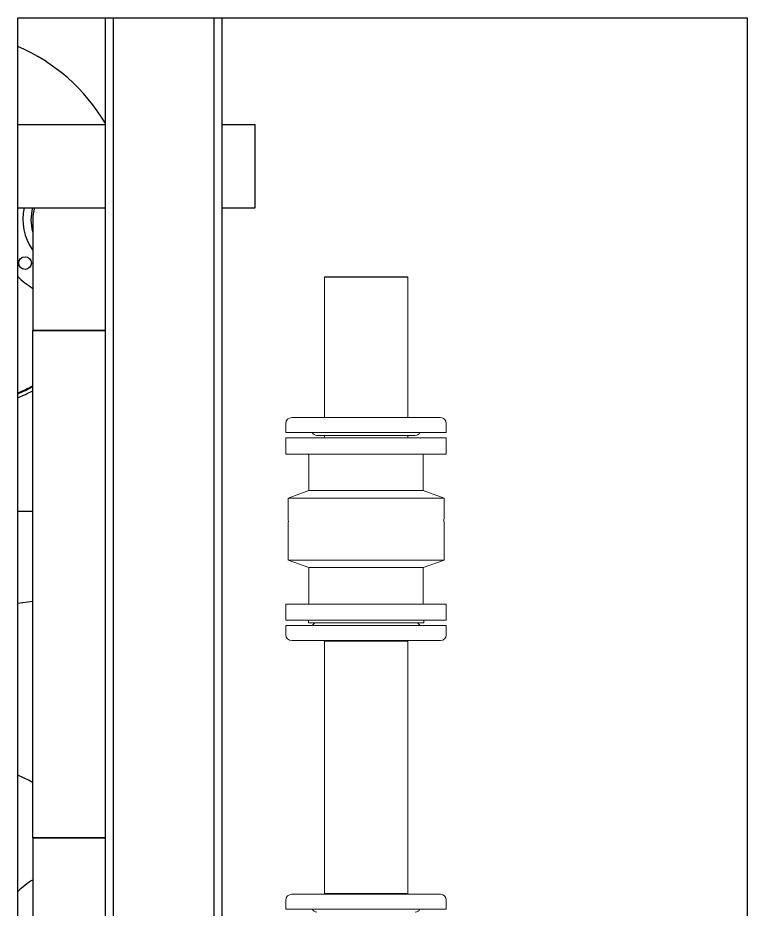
# Model space of a CAD drawing. Header units: millimetres. Extents: x 0 to 157650, y 0 to 89100.
# Drawn here: x 42917 to 43917, y 56286 to 57509 of the extents above; entities that cross this region are included whole.
import ezdxf

# ---------------------------------------------------------------- set-up
doc = ezdxf.new("R2010")
doc.units = ezdxf.units.MM
doc.header["$LTSCALE"] = 150
doc.layers.add('P_Biomass (BM)', color=150, linetype='Continuous', lineweight=18, true_color=0x007fff)
doc.layers.add('Visible', color=7, linetype='Continuous', lineweight=25)

msp = doc.modelspace()

# ---------------------------------------------------------------- linework, layer by layer
at = {"layer": 'P_Biomass (BM)'}
for p, q in [((43337.4, 57153.4), (43337.4, 56960.4)), ((43451.7, 57153.4), (43451.7, 56960.4)), ((43496.5, 56960.4), (43292.5, 56960.4)), ((43284.5, 56939.9), (43284.5, 56952.4)), ((43504.5, 56939.9), (43504.5, 56952.4)), ((43504.5, 56939.9), (43284.5, 56939.9)), ((43504.5, 56932.4), (43284.5, 56932.4)), ((43284.5, 56910.4), (43284.5, 56932.4)), ((43462, 56935.9), (43327, 56935.9)), ((43337.4, 56935.9), (43337.4, 56932.4)), ((43451.7, 56935.9), (43451.7, 56932.4)), ((43504.5, 56910.4), (43504.5, 56932.4)), ((43504.5, 56910.4), (43284.5, 56910.4)), ((43316, 56860.3), (43316, 56910.4)), ((43473, 56860.3), (43473, 56910.4)), ((43316, 56860.3), (43287.5, 56849.9)), ((43473, 56860.3), (43316, 56860.3)), ((43473, 56860.3), (43501.5, 56849.9)), ((43501.5, 56849.9), (43287.5, 56849.9)), ((43287.5, 56827.4), (43287.5, 56849.9)), ((43501.5, 56827.4), (43501.5, 56849.9)), ((43287.6, 56817.4), (43288, 56817.4)), ((43287.6, 56817.4), (43287.6, 56797.4)), ((43501, 56817.4), (43501.5, 56817.4)), ((43501.5, 56797.4), (43501.5, 56817.4)), ((43287.5, 56797.4), (43287.6, 56797.4)), ((43287.5, 56764.9), (43287.5, 56797.4)), ((43501.5, 56797.4), (43501.5, 56797.4)), ((43501.5, 56764.9), (43501.5, 56797.4)), ((43501.5, 56764.9), (43287.5, 56764.9)), ((43316, 56754.5), (43287.5, 56764.9)), ((43473, 56754.5), (43501.5, 56764.9)), ((43473, 56754.5), (43316, 56754.5)), ((43316, 56704.4), (43316, 56754.5)), ((43473, 56704.4), (43473, 56754.5)), ((43504.5, 56704.4), (43284.5, 56704.4)), ((43284.5, 56682.4), (43284.5, 56704.4)), ((43504.5, 56682.4), (43504.5, 56704.4)), ((43504.5, 56682.4), (43284.5, 56682.4)), ((43284.5, 56674.9), (43504.5, 56674.9)), ((43284.5, 56674.9), (43284.5, 56662.4)), ((43315.5, 56682.4), (43315.5, 56678.9)), ((43315.5, 56678.9), (43473.5, 56678.9)), ((43473.5, 56682.4), (43473.5, 56678.9)), ((43504.5, 56674.9), (43504.5, 56662.4)), ((43292.5, 56654.4), (43496.5, 56654.4)), ((43337.4, 56654.4), (43337.4, 56653.4)), ((43337.4, 56654.4), (43337.4, 56307.4)), ((43337.4, 56653.4), (43451.7, 56653.4)), ((43451.7, 56654.4), (43451.7, 56653.4)), ((43451.7, 56654.4), (43451.7, 56307.4)), ((43451.7, 56307.4), (43337.4, 56307.4)), ((43337.4, 56306.4), (43337.4, 56307.4)), ((43337.4, 56307.4), (43451.7, 56307.4)), ((43451.7, 56306.4), (43451.7, 56307.4)), ((43284.5, 56285.9), (43284.5, 56298.4)), ((43496.5, 56306.4), (43292.5, 56306.4)), ((43504.5, 56285.9), (43504.5, 56298.4)), ((43504.5, 56285.9), (43284.5, 56285.9))]:
    msp.add_line(p, q, dxfattribs=at)
for centre, radius, start, end in [((43292.5, 56952.4), 8, 90, 180), ((43496.5, 56952.4), 8, 0, 90), ((43327, 56942.9), 7, 205.3769, 270), ((43462, 56942.9), 7, 270, 334.6231), ((43394.5, 56827.4), 107, 180, 185.3626), ((43394.5, 56827.4), 107, 354.6374, 0), ((43327, 56671.9), 7, 90, 154.6231), ((43462, 56671.9), 7, 25.3769, 90), ((43292.5, 56662.4), 8, 180, 270), ((43496.5, 56662.4), 8, 270, 0), ((43292.5, 56298.4), 8, 90, 180), ((43496.5, 56298.4), 8, 0, 90), ((43327, 56288.9), 7, 205.3769, 270), ((43462, 56288.9), 7, 270, 334.6231)]:
    msp.add_arc(centre, radius, start, end, dxfattribs=at)
at = {"layer": 'Visible', "color": 9, "true_color": 0xc0c0c0}
for p, q in [((42917, 57508.9), (43917, 57508.9)), ((42917, 55408.9), (42917, 57508.9)), ((43917, 57508.9), (43917, 55408.9)), ((42937.4, 57231.9), (42937.4, 57079.9)), ((42937.4, 57079.9), (43037, 57079.9)), ((43037, 57079.9), (42937.4, 57079.9)), ((42937.4, 56383.9), (42937.4, 57079.9)), ((42937.4, 56383.9), (43037, 56383.9)), ((42937.4, 56383.9), (42937.4, 56231.9)), ((43037, 56383.9), (42937.4, 56383.9))]:
    msp.add_line(p, q, dxfattribs=at)
at = {"layer": 'Visible'}
for p, q in [((43037, 55418.9), (43037, 57508.9)), ((43048, 55418.9), (43048, 57508.9)), ((43186, 55418.9), (43186, 57508.9)), ((43197, 55418.9), (43197, 57508.9)), ((42917, 57362.5), (43037, 57362.5)), ((43197, 57362.5), (43242.5, 57362.5)), ((43242.5, 57248.2), (43242.5, 57362.5)), ((42917, 57248.2), (43037, 57248.2)), ((43197, 57248.2), (43242.5, 57248.2)), ((43337.4, 57153.4), (43451.7, 57153.4)), ((42917, 56831.9), (42937.4, 56831.9)), ((42917, 56705.9), (42937.4, 56708.6))]:
    msp.add_line(p, q, dxfattribs=at)
at = {"layer": 'Visible', "color": 9, "true_color": 0xc0c0c0}
msp.add_circle((42927, 57172.4), 8.75, dxfattribs=at)
at = {"layer": 'Visible'}
for centre, radius, start, end in [((42814.3, 57231.9), 259, 30.6728, 66.6233), ((42814.3, 57231.9), 259, 293.3767, 298.3782), ((42814.3, 57231.9), 260, 293.2815, 298.2592), ((42814.3, 57231.9), 265, 292.8171, 297.6797), ((42814.3, 56231.9), 259, 61.6218, 66.6233)]:
    msp.add_arc(centre, radius, start, end, dxfattribs=at)
at = {"layer": 'Visible', "color": 9, "true_color": 0xc0c0c0}
for centre, radius, start, end in [((42994.5, 57231.9), 70.5, 166.5902, 215.8417), ((42994.5, 57231.9), 59.5, 164.0505, 196.1567), ((42994.5, 57231.9), 57.1, 163.376, 180), ((42994.5, 57231.9), 57.1, 163.376, 180), ((42994.5, 57231.9), 110, 225.2179, 238.6982), ((42994.5, 56231.9), 110, 121.3018, 134.7821)]:
    msp.add_arc(centre, radius, start, end, dxfattribs=at)

doc.saveas('drawing.dxf')
